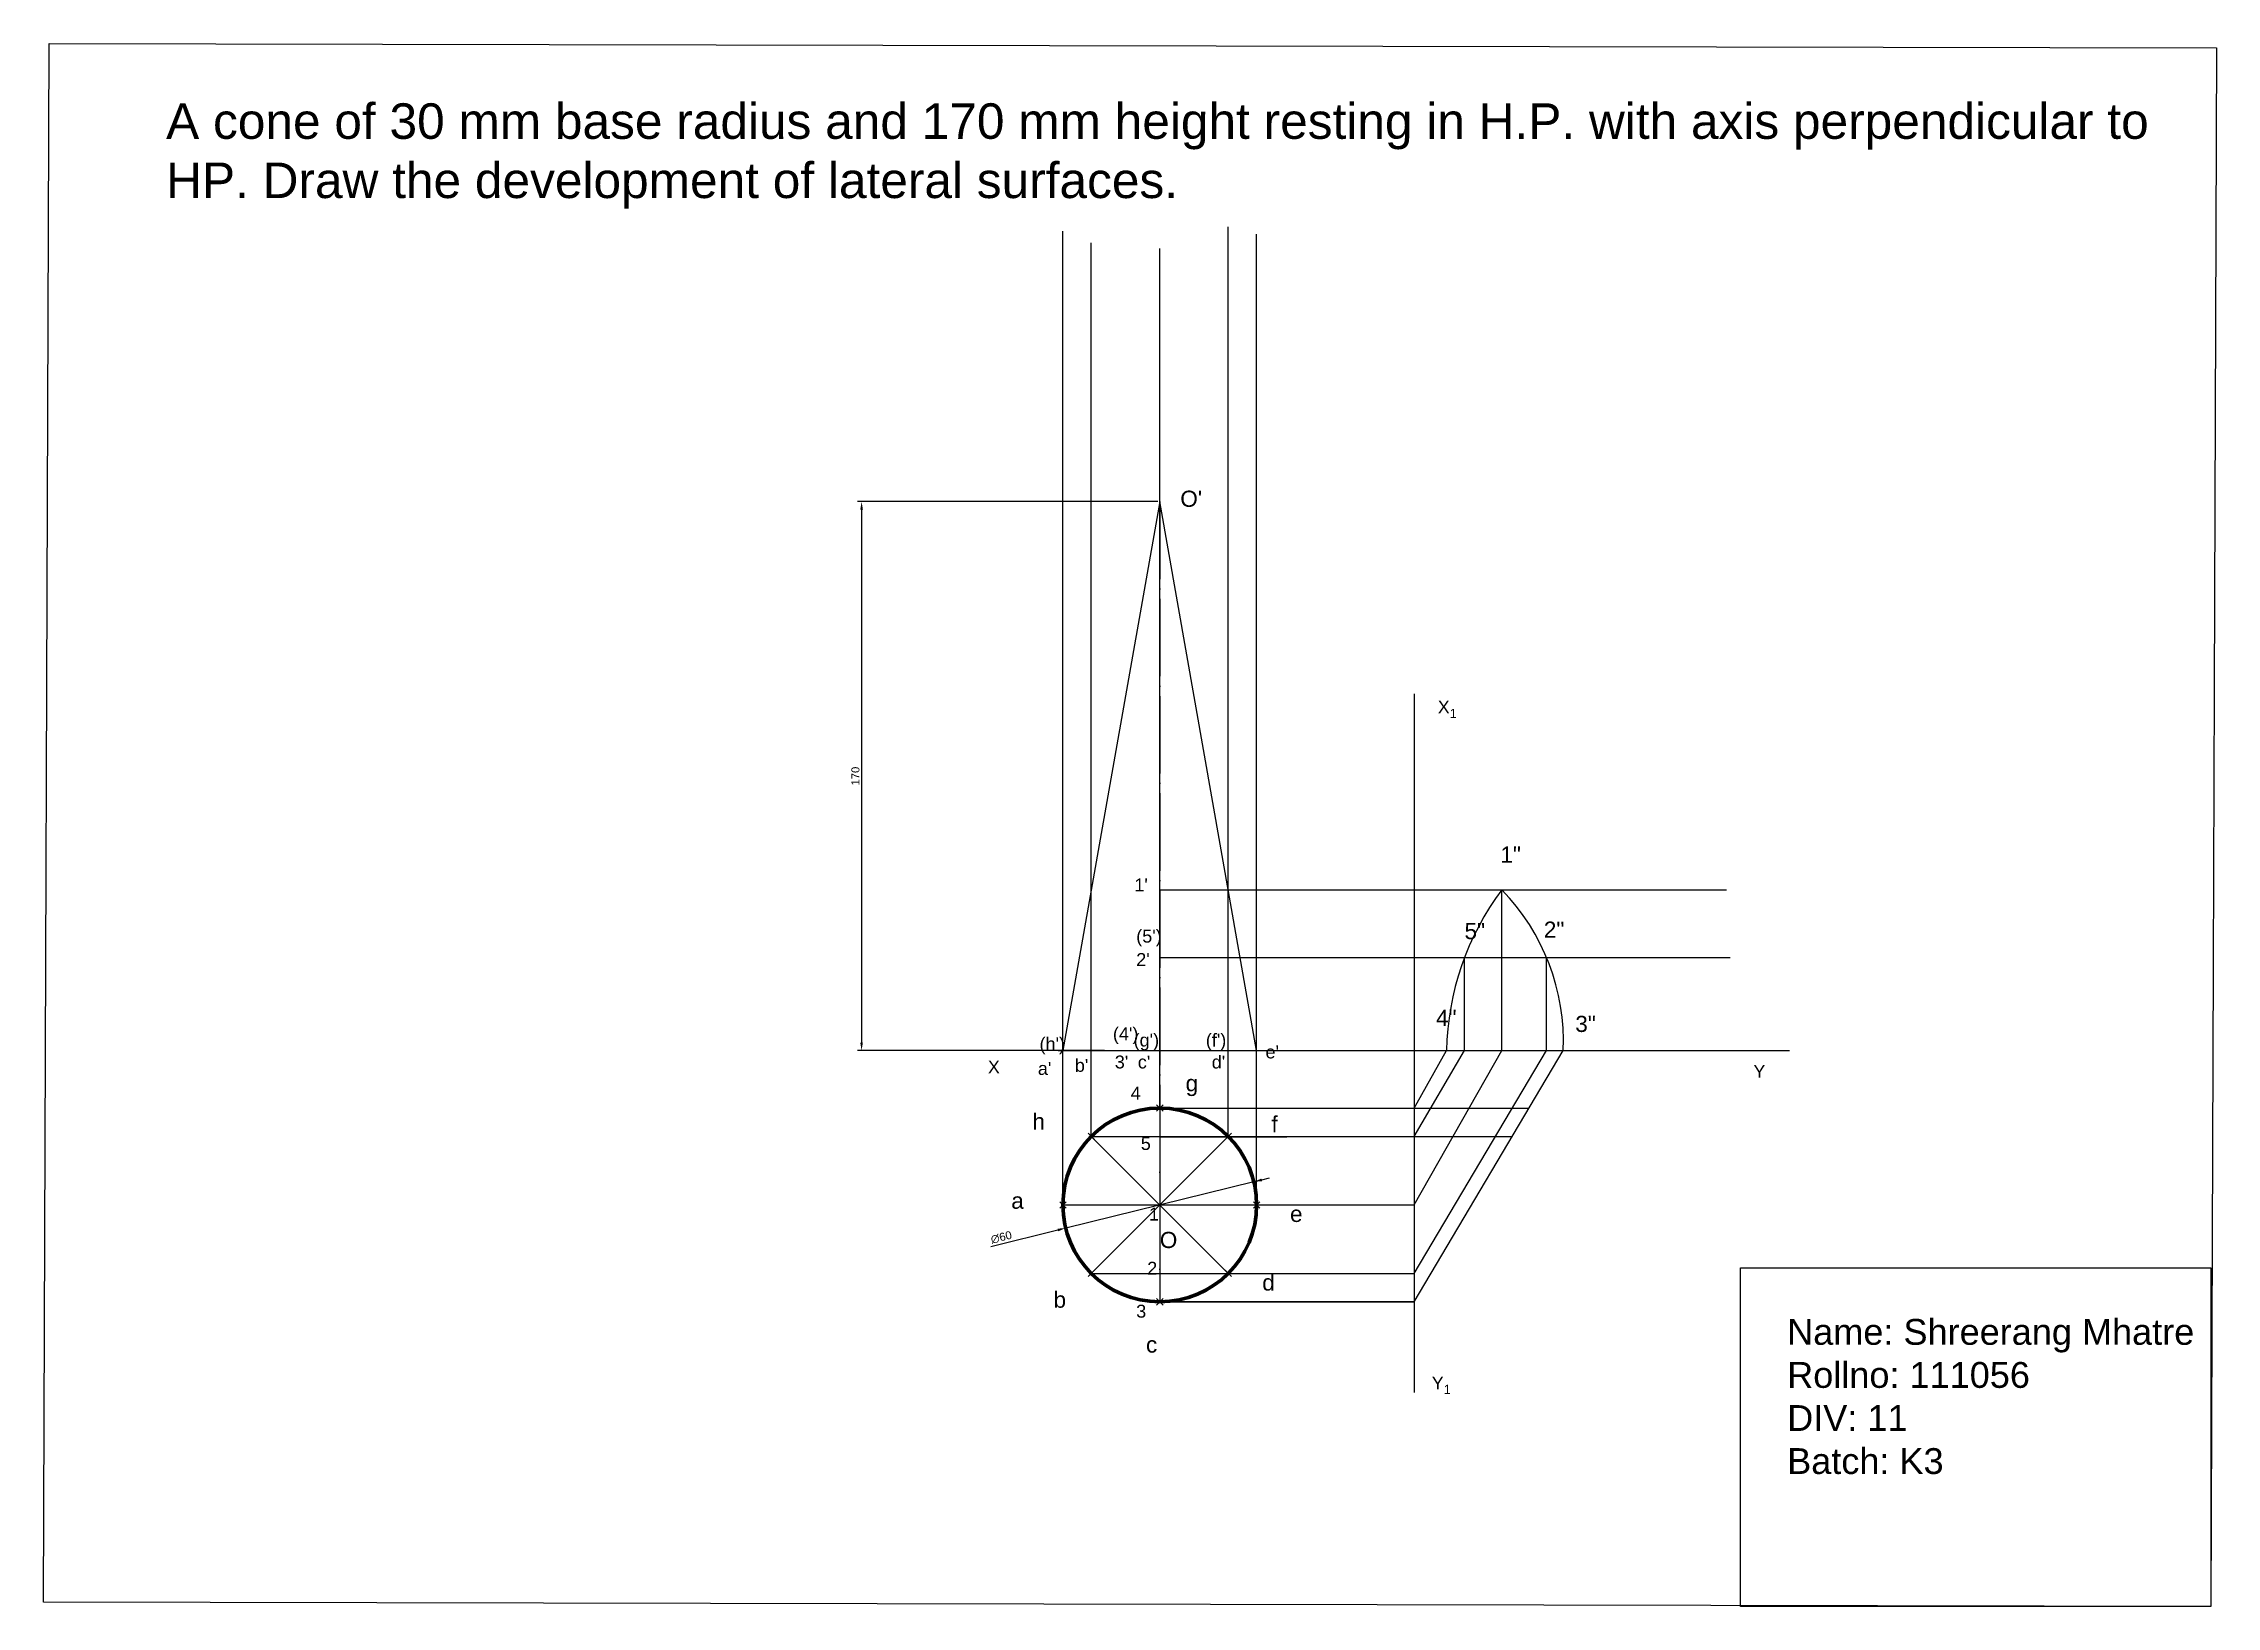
# Model space of a CAD drawing. Header units: millimetres. Extents: x -280 to 393, y -76 to 408.
import ezdxf

# ---------------------------------------------------------------- set-up
doc = ezdxf.new("R2010")
doc.units = ezdxf.units.MM
doc.header["$PDMODE"] = 3
doc.linetypes.add('ACAD_ISO04W100', pattern=[30, 24, -3, 0, -3])
doc.layers.add('Objectlines', color=2, linetype='Continuous')
doc.styles.get("Standard").update_dxf_attribs({"font": 'arial.ttf'})
doc.dimstyles.new('ISO-25', dxfattribs={"dimtxt": 2.5, "dimasz": 2.5, "dimexe": 1.25, "dimexo": 0.625, "dimtad": 1, "dimtxsty": 'Standard', "dimcen": 2.5, "dimadec": 0, "dimazin": 0, "dimtfac": 1, "dimtmove": 0, "dimatfit": 3, "dimfxl": 1, "dimarcsym": 0})

# ---------------------------------------------------------------- blocks, each defined once
blk = doc.blocks.new('*D1')
at = {"color": 0, "lineweight": -2, "transparency": 16777216}
for p, q in [((94.64, 55.93), (36.37, 41.62)), ((97.06, 56.53), (99.49, 57.13)), ((13.21, 35.93), (33.94, 41.02))]:
    blk.add_line(p, q, dxfattribs=at)
at = {"color": 0, "transparency": 16777216}
for points in [[(96.96, 56.94), (97.16, 56.13), (94.64, 55.93)], [(33.84, 41.42), (34.04, 40.61), (36.37, 41.62)]]:
    blk.add_solid(points, dxfattribs=at)
at = {"layer": 'Defpoints', "color": 0, "transparency": 16777216}
for p in [(94.64, 55.93), (36.37, 41.62)]:
    blk.add_point(p, dxfattribs=at)
at = {"color": 0, "transparency": 16777216, "insert": (16.41, 38.74), "char_height": 2.5, "attachment_point": 5, "rotation": 13.80606}
blk.add_mtext('∅60', dxfattribs=at)
blk = doc.blocks.new('*D5')
at = {"color": 0, "lineweight": -2, "transparency": 16777216}
for p, q in [((64.88, 266.57), (-28.11, 266.57)), ((-26.86, 264.07), (-26.86, 99.07)), ((48.37, 96.57), (-28.11, 96.57))]:
    blk.add_line(p, q, dxfattribs=at)
at = {"color": 0, "transparency": 16777216}
for points in [[(-27.28, 264.07), (-26.45, 264.07), (-26.86, 266.57)], [(-27.28, 99.07), (-26.45, 99.07), (-26.86, 96.57)]]:
    blk.add_solid(points, dxfattribs=at)
at = {"layer": 'Defpoints', "color": 0, "transparency": 16777216}
for p in [(65.5, 266.57), (-26.86, 96.57), (48.99, 96.57)]:
    blk.add_point(p, dxfattribs=at)
at = {"color": 0, "transparency": 16777216, "insert": (-28.77, 181.57), "char_height": 2.5, "attachment_point": 5, "rotation": 90}
blk.add_mtext('170', dxfattribs=at)

msp = doc.modelspace()

# ---------------------------------------------------------------- linework, layer by layer
for p, q in [((35.503, 48.775), (35.503, 350.282)), ((86.716, 69.988), (86.716, 351.687)), ((44.29, 69.988), (44.29, 346.698)), ((65.503, 78.775), (65.503, 344.907)), ((95.503, 48.775), (95.503, 349.44)), ((65.503, 78.775), (65.503, 18.775)), ((44.29, 69.988), (86.716, 27.562)), ((86.716, 69.988), (44.29, 27.562)), ((35.503, 48.775), (95.503, 48.775))]:
    msp.add_line(p, q)
at = {"color": 1}
for p, q in [((65.503, 266.573), (35.503, 96.573)), ((95.503, 96.573), (65.503, 266.573)), ((33.994, 96.573), (63.994, 96.573)), ((65.503, 96.573), (95.503, 96.573))]:
    msp.add_line(p, q, dxfattribs=at)
at = {"color": 3}
for p, q in [((65.503, 96.573), (65.503, 266.573)), ((63.994, 96.573), (95.503, 96.573))]:
    msp.add_line(p, q, dxfattribs=at)
at = {"color": 1, "linetype": 'ACAD_ISO04W100'}
msp.add_line((65.503, 266.573), (65.503, 18.775), dxfattribs=at)
at = {"color": 7, "true_color": 0xffffff}
for p, q in [((144.281, 207.036), (144.281, -9.348)), ((95.503, 96.573), (247.405, 96.573)), ((65.503, 78.775), (179.909, 78.775)), ((44.29, 69.988), (174.692, 69.988)), ((65.503, 18.775), (144.281, 18.775))]:
    msp.add_line(p, q, dxfattribs=at)
at = {"color": 2}
for p, q in [((65.503, 146.365), (241.051, 146.365)), ((65.503, 125.365), (242.205, 125.365)), ((65.503, 125.365), (159.879, 125.365)), ((144.281, 69.988), (159.879, 96.573)), ((144.281, 48.775), (171.454, 96.573)), ((144.281, 27.562), (185.299, 96.573)), ((144.281, 18.775), (190.478, 96.573)), ((144.281, 78.775), (154.293, 96.573)), ((65.503, 78.775), (144.281, 78.775)), ((65.503, 69.791), (144.281, 69.988)), ((65.503, 48.775), (144.281, 48.775)), ((44.29, 27.562), (144.281, 27.562)), ((144.281, 18.775), (65.503, 18.775))]:
    msp.add_line(p, q, dxfattribs=at)
at = {"color": 7}
for p, q in [((171.454, 96.573), (171.454, 146.365)), ((159.879, 96.573), (159.879, 125.365)), ((185.299, 96.573), (185.299, 125.365))]:
    msp.add_line(p, q, dxfattribs=at)
at = {"color": 55, "true_color": 0x999b37}
msp.add_line((63.994, 96.573), (260.528, 96.573), dxfattribs=at)
at = {"color": 7, "true_color": 0xffffff}
for points in [[(-278.455, 408.449), (392.805, 407.092), (390.996, -75.589), (-280.264, -74.232)], [(245.344, 29.264), (390.996, 29.264), (390.996, -75.589), (245.344, -75.589)]]:
    msp.add_lwpolyline(points, close=True, dxfattribs=at)
at = {"color": 1, "lineweight": 211}
msp.add_circle((65.503, 48.775), 30, dxfattribs=at)
at = {"color": 1}
for centre, radius, start, end in [((240.032, 94.876), 85.756, 143.100738, 178.866124), ((122.881, 99.276), 67.651, 357.70991, 44.110718)]:
    msp.add_arc(centre, radius, start, end, dxfattribs=at)
for p in [(65.503, 78.775), (65.503, 78.775), (44.29, 69.988), (86.716, 69.988), (35.503, 48.775), (95.503, 48.775), (44.29, 27.562), (86.716, 27.562), (65.503, 18.775)]:
    msp.add_point(p)

# ---------------------------------------------------------------- texts
at = {"color": 7, "true_color": 0xffffff, "insert": (-242.268, 389.915), "char_height": 11, "attachment_point": 1}
msp.add_mtext_dynamic_manual_height_columns('A cone of 30 mm base radius and 170 mm height resting in H.P. with axis perpendicular to HP. Draw the development of lateral surfaces.', width=632.57574, gutter_width=12.5, heights=[92.156], dxfattribs=at)
at = {"color": 4, "attachment_point": 1}
for s, width, insert, char_height in [("O'", 6.81249, (71.847, 269.966), 5), ('\\A1;X{\\H0.7x;\\S^ 1;}', 11.69509, (151.577, 204.96), 4), ('1"', 9.27814, (170.994, 159.774), 5), ("1'", 4.62182, (57.622, 149.872), 4), ('5"', 9.27814, (159.879, 136.067), 5), ('2"', 9.27814, (184.447, 136.53), 5), ("(5')", 4.62182, (58.199, 134.011), 4), ("2'", 4.62182, (58.199, 126.776), 4), ('4"', 9.27814, (151.046, 109.193), 5), ("(4')", 4.62182, (50.977, 103.765), 4), ("(g')", 4.94353, (57.39, 101.817), 4), ("(f')", 4.94353, (79.749, 101.817), 4), ('3"', 9.27814, (194.189, 107.339), 5), ("(h')", 4.94353, (28.249, 100.638), 4), ("3'", 4.62182, (51.555, 95.039), 4), ("c'", 4.94353, (58.691, 95.03), 4), ("d'", 4.94353, (81.587, 95.03), 4), ("e'", 4.94353, (98.239, 98.148), 4), ('X', 11.192, (12.244, 93.489), 4), ("a'", 4.94353, (27.729, 93.043), 4), ("b'", 4.94353, (39.177, 93.99), 4), ('g', 5.72885, (73.503, 88.961), 5), ('Y', 9.64827, (249.348, 92.15), 4), ('4', 6.91012, (56.484, 85.396), 4), ('h', 9.46748, (26.035, 77.108), 5), ('f', 6.13805, (100.101, 76.291), 5), ('5', 6.91012, (59.609, 69.791), 4), ('a', 7.36566, (19.488, 52.586), 5), ('1', 6.91012, (62.153, 47.952), 4), ('e', 9.82088, (105.83, 48.499), 5), ('O', 6.06996, (65.503, 40.425), 5), ('2', 6.91012, (61.597, 31.159), 4), ('d', 4.91044, (97.237, 27.246), 5), ('b', 6.54725, (32.583, 21.933), 5), ('3', 6.91012, (58.188, 17.868), 4), ('c', 9.82088, (61.227, 8.036), 5), ('\\A1;Y{\\H0.7x;\\S^ 1;}', 11.22729, (149.706, -4.364), 4)]:
    msp.add_mtext_dynamic_manual_height_columns(s, width=width, gutter_width=12.5, heights=[0], dxfattribs=dict(at, insert=insert, char_height=char_height))
at = {"layer": 'Objectlines', "insert": (259.819, 13.464), "char_height": 8, "attachment_point": 1}
msp.add_mtext_dynamic_manual_height_columns('{\\C4;Name: Shreerang Mhatre\\PRollno: 111056\\PDIV: 11\\PBatch: K3}', width=235.77307, gutter_width=12.5, heights=[0], dxfattribs=at)

# ---------------------------------------------------------------- dimensions: what is measured, and where the dimension line sits
at = {"color": 3}
dim = msp.add_linear_dim(base=(-26.865, 96.573), p1=(65.503, 266.573), p2=(48.994, 96.573), angle=90, dimstyle='ISO-25', dxfattribs=at)
dim.commit()
dim.dimension.update_dxf_attribs({"geometry": '*D5', "text_midpoint": (-28.766, 181.573)})
dim = msp.add_diameter_dim_2p(p1=(94.636, 55.934), p2=(36.37, 41.616), dimstyle='ISO-25', dxfattribs=at)
dim.commit()
dim.dimension.update_dxf_attribs({"geometry": '*D1', "text_midpoint": (16.876, 36.825), "dimtype": 163})

doc.saveas('drawing.dxf')
